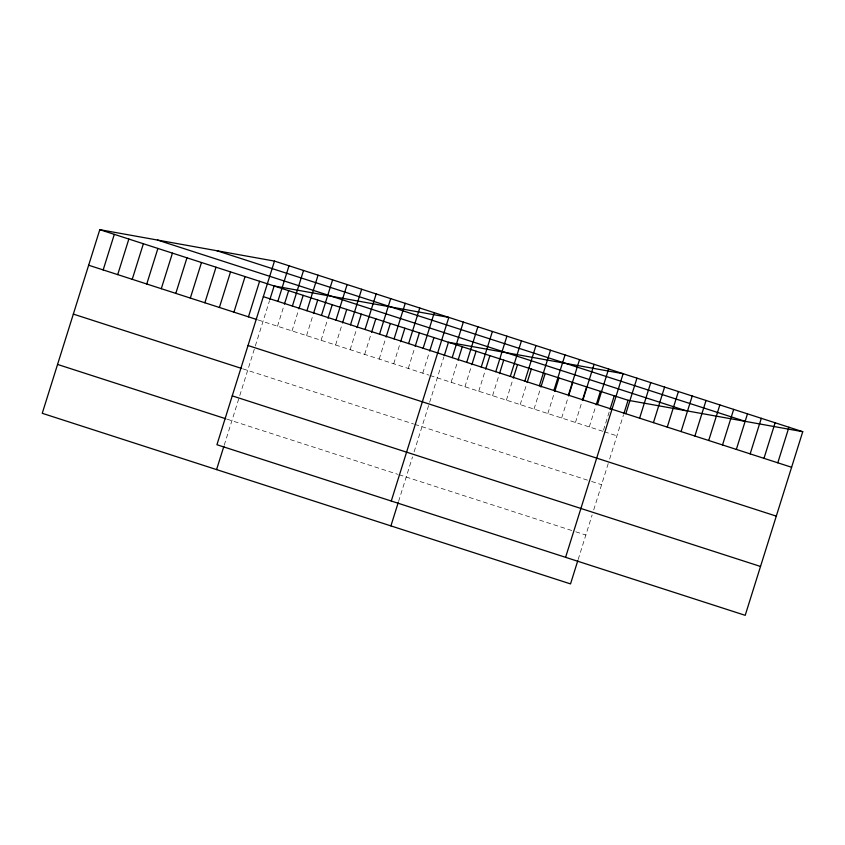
<?xml version="1.0" encoding="UTF-8"?>
<svg xmlns="http://www.w3.org/2000/svg" width="845" height="845" viewBox="0 0 845 845"><rect width="100%" height="100%" fill="white"/><g stroke="black" fill="none" stroke-linecap="round" stroke-linejoin="round"><path stroke-width="0.63" stroke-dasharray="4.22 3.17" d="M224.231 445.167L239.388 396.823M239.779 395.566L254.936 347.189M255.317 345.964L269.513 300.693M277.509 326.233L284.036 305.383M292.032 330.923L298.57 310.073M306.555 335.613L313.094 314.762M321.089 340.303L327.617 319.452M335.613 344.992L342.151 324.153M350.147 349.682L356.674 328.842M364.67 354.382L371.198 333.532M379.194 359.072L385.732 338.222M393.728 363.762L400.255 342.912M408.251 368.452L414.789 347.612M422.775 373.141L429.313 352.302M398.565 501.465L412.529 456.902M414.103 451.864L429.271 403.487M429.651 402.273L443.836 356.991M451.124 382.299L457.652 361.449M464.94 386.767L471.468 365.917M478.756 391.224L485.283 370.374M492.572 395.682L499.11 374.842M506.387 400.15L512.926 379.299M520.203 404.607L526.741 383.767M534.019 409.075L540.557 388.225M547.835 413.532L554.373 392.682M561.65 418L568.189 397.15M575.466 422.458L582.004 401.607M589.282 426.926L595.82 406.075M603.488 430.158L609.636 410.533M578.17 559.474L592.144 514.911M593.718 509.873L608.875 461.497M609.646 459.057L623.452 415.001M258.137 319.97L428.827 375.095M430.042 375.497L603.098 431.383M604.355 431.784L616.913 435.84M242.821 368.832L413.522 423.958M414.726 424.348L587.793 480.245M591.553 481.46L601.608 484.703M227.051 419.173L397.741 474.298M398.956 474.689L572.012 530.586M575.783 531.801L585.828 535.043"/><path stroke-width="1.27" d="M274.477 261.094L216.933 444.724L745.205 615.329L802.75 431.7L274.477 261.094L99.794 229.671L42.25 413.3L570.523 583.906L577.79 560.7M103.174 269.925L114.318 234.361M117.708 274.614L128.852 239.061M132.232 279.315L143.375 243.751M146.755 284.004L157.899 248.441M161.289 288.694L172.433 253.13M175.813 293.384L186.956 257.82M190.336 298.074L201.49 262.51M204.87 302.774L216.014 267.21M219.394 307.464L230.537 271.9M233.928 312.154L245.071 276.59M248.451 316.843L259.595 281.279M216.573 469.598L223.851 446.392M269.893 299.468L274.118 285.969L448.811 317.393L391.267 501.022M277.868 301.348L289.011 265.784M284.427 304.158L288.652 290.669M292.391 306.038L303.535 270.474M298.95 308.847L303.175 295.359M306.915 310.738L318.069 275.174M313.474 313.537L317.709 300.049M321.449 315.428L332.592 279.864M328.008 318.227L332.233 304.739M335.972 320.118L347.115 284.554M342.531 322.917L346.756 309.428M350.506 324.807L361.649 289.243M357.055 327.617L361.29 314.129M365.029 329.497L376.173 293.933M371.589 332.307L375.814 318.818M379.553 334.187L390.696 298.634M386.112 336.997L390.337 323.508M394.087 338.887L405.23 303.323M400.646 341.686L404.871 328.198M408.61 343.577L419.754 308.013M415.17 346.376L419.395 332.888M423.134 348.267L434.288 312.703M429.693 351.076L433.929 337.588M390.908 525.896L398.185 502.69M444.227 355.766L448.452 342.278L623.135 373.701L565.59 557.32M452.191 357.646L463.335 322.082M458.043 360.224L462.268 346.735M466.725 362.347L477.869 326.783M471.859 364.691L476.084 351.203M481.249 367.036L492.392 331.472M485.674 369.149L489.899 355.661M495.772 371.726L506.915 336.162M499.49 373.617L503.715 360.118M510.306 376.416L521.449 340.852M513.306 378.074L517.531 364.586M524.829 381.106L535.973 345.542M527.122 382.531L531.347 369.043M539.353 385.806L550.507 350.242M540.937 386.999L545.162 373.511M553.887 390.496L565.03 354.932M554.753 391.457L558.978 377.968M568.41 395.185L579.554 359.621M568.569 395.925L572.794 382.436M582.385 400.382L586.61 386.894M582.944 399.875L594.088 364.311M596.2 404.85L600.425 391.362M597.468 404.565L608.611 369.001M610.016 409.307L614.241 395.819M623.832 413.775L628.067 400.276L802.75 431.7M625.807 413.723L636.95 378.159M639.623 418.18L650.766 382.616M653.438 422.648L664.592 387.084M667.254 427.105L678.408 391.541M681.07 431.573L692.224 396.009M694.896 436.031L706.04 400.467M708.712 440.498L719.855 404.935M722.528 444.956L733.671 409.392M736.344 449.424L747.487 413.86M750.159 453.881L761.303 418.317M763.975 458.339L775.118 422.775M777.791 462.806L788.934 427.243M216.838 250.722L745.1 421.338M157.445 240.043L685.707 410.649M99.794 229.671L628.067 400.276M263.334 296.658L791.607 467.264M88.651 265.235L256.922 319.579M248.029 345.52L776.291 516.126M73.335 314.097L241.617 368.441M232.248 395.861L760.521 566.467M57.566 364.438L225.837 418.782"/></g></svg>
